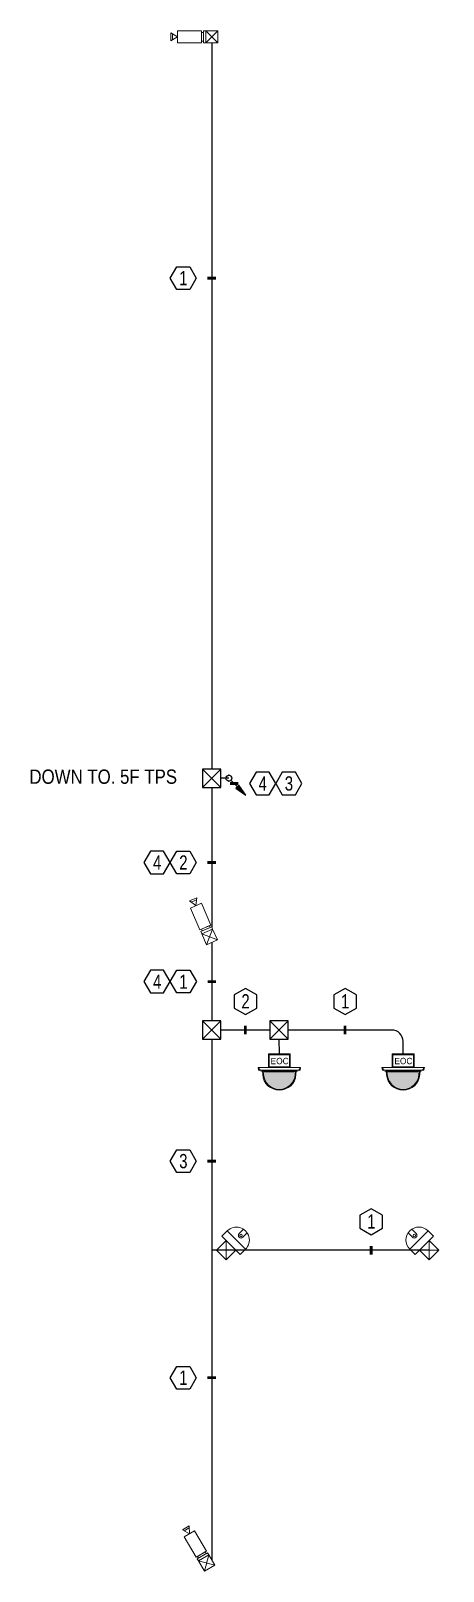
# Model space of a CAD drawing. Header units: millimetres. Extents: x 89860 to 502050, y -351975 to 882300.
# Drawn here: x 165753 to 176581, y 820092 to 860551 of the extents above; entities that cross this region are included whole.
import ezdxf
from ezdxf.enums import TextEntityAlignment as Align

# ---------------------------------------------------------------- set-up
doc = ezdxf.new("R2010")
doc.units = ezdxf.units.MM
doc.header["$LTSCALE"] = 150
doc.set_wipeout_variables(frame=1)
doc.layers.get('0').update_dxf_attribs({"lineweight": 0})
doc.layers.add('-----16 CCTV', color=3, linetype='Continuous', lineweight=0)
for name, color, linetype in [('-----17 CCTV Cable', 4, 'Continuous'), ('-----20 General Symbol', 3, 'Continuous'), ('-----29 Indicator', 1, 'Continuous'), ('-----30 Text', 2, 'Continuous')]:
    doc.layers.add(name, color=color, linetype=linetype)
doc.styles.add('ELEC', font='')
doc.styles.get('ELEC').set_extended_font_data('Dotum')

# ---------------------------------------------------------------- blocks, each defined once
blk = doc.blocks.new('Bullet Camera')
at = {"layer": '-----16 CCTV'}
blk.add_line((78, 1030), (-78, 1030), dxfattribs=at)
at = {"layer": '-----16 CCTV', "linetype": 'Continuous'}
for p, q in [((156, 156), (-156, -156)), ((156, -156), (-156, 156))]:
    blk.add_line(p, q, dxfattribs=at)
at = {"layer": '-----16 CCTV'}
for points in [[(156, 895), (156, 271), (-156, 271), (-156, 895)], [(0, 895), (104, 1075), (-104, 1075)], [(156, 156), (156, 218), (-156, 218), (-156, 156)], [(156, -156), (156, 156), (-156, 156), (-156, -156)], [(114, 218), (114, 271), (-114, 271), (-114, 218)]]:
    blk.add_lwpolyline(points, close=True, dxfattribs=at)
blk = doc.blocks.new('ELEV Dome Camera')
at = {"layer": '-----16 CCTV'}
h = blk.add_hatch(dxfattribs=at)
h.set_pattern_fill('ANGLE', color=256)
h.set_pattern_definition([(0, (-2230.84, 69.3815), (0, 6.985), [5.08, -1.905]), (90, (-2230.84, 69.3815), (-6.985, 4e-16), [5.08, -1.905])])
h.paths.add_polyline_path([(-416, -541), (-423, -445), (380, -445), (410, -445), (410, -456), (422, -462), (416, -541, -0.933881)])
for p, q in [((-545, -428), (-558, -359)), ((558, -359), (-558, -359)), ((-525, -410), (-535, -359)), ((525, -410), (535, -359)), ((545, -428), (558, -359)), ((-545, -428), (-469, -450)), ((-525, -410), (-466, -428)), ((-469, -450), (469, -450)), ((-466, -428), (-412, -428)), ((-466, -428), (-389, -428)), ((380, -445), (-446, -445)), ((-446, -450), (-446, -445)), ((-444, -445), (-437, -543)), ((-423, -443), (-416, -541)), ((-389, -425), (389, -425)), ((-387, -471), (-389, -425)), ((-387, -471), (387, -471)), ((-380, -445), (446, -445)), ((387, -471), (389, -425)), ((454, -428), (389, -428)), ((434, -445), (397, -445)), ((410, -456), (410, -445)), ((422, -462), (410, -456)), ((466, -428), (412, -428)), ((466, -428), (412, -428)), ((412, -445), (444, -445)), ((412, -445), (444, -445)), ((422, -462), (416, -541)), ((427, -445), (427, -428)), ((444, -445), (437, -543)), ((446, -450), (446, -445)), ((446, -450), (446, -445)), ((525, -410), (466, -428)), ((545, -428), (469, -450))]:
    blk.add_line(p, q, dxfattribs=at)
at = {"layer": '-----16 CCTV', "linetype": 'Continuous'}
blk.add_line((-133, -359), (133, -359), dxfattribs=at)
at = {"layer": '-----16 CCTV'}
for points in [[(-288, 0), (288, 0), (288, -359), (-288, -359)], [(-269, -19), (269, -19), (269, -340), (-269, -340)]]:
    blk.add_lwpolyline(points, close=True, dxfattribs=at)
for radius in [438, 417]:
    blk.add_arc((0, -513), radius, 183.9163, 356.0837, dxfattribs=at)
at = {"layer": '-----16 CCTV', "style": 'ELEC'}
blk.add_text('EOC', height=167.1, dxfattribs=at).set_placement((8, -269), align=Align.CENTER)
blk = doc.blocks.new('BOX(CCTV)')
blk.add_wipeout([(-200, 200), (-200, -200), (200, -200), (200, 200)])
at = {"layer": '-----20 General Symbol'}
for p, q in [((200, 200), (-200, -200)), ((-200, 200), (200, -200))]:
    blk.add_line(p, q, dxfattribs=at)
blk.add_lwpolyline([(-200, 200), (200, 200), (200, -200), (-200, -200)], close=True, dxfattribs=at)
blk = doc.blocks.new('Dome Camera')
at = {"layer": '-----16 CCTV', "linetype": 'Continuous'}
for p, q in [((-180, 180), (180, -180)), ((180, 180), (-180, -180)), ((339, -180), (-339, -180)), ((-339, -180), (-339, -383)), ((-339, -383), (339, -383)), ((339, -383), (339, -180))]:
    blk.add_line(p, q, dxfattribs=at)
at = {"layer": '-----16 CCTV', "linetype": 'Continuous', "lineweight": 0}
for p, q in [((-339, -180), (339, -180)), ((-339, -383), (-339, -180)), ((339, -180), (339, -383)), ((-68, -553), (-68, -715)), ((68, -553), (68, -715))]:
    blk.add_line(p, q, dxfattribs=at)
at = {"layer": '-----16 CCTV', "linetype": 'Continuous'}
blk.add_lwpolyline([(180, 180), (-180, 180), (-180, -180), (180, -180)], close=True, dxfattribs=at)
blk.add_lwpolyline([(-68, -715), (-68, -553, -1), (68, -553), (68, -715)], format="xyb", dxfattribs=at)
at = {"layer": '-----16 CCTV', "linetype": 'Continuous', "lineweight": 0}
blk.add_circle((0, -553), 33.9, dxfattribs=at)
blk.add_circle((0, -553), 33.9, dxfattribs=at)
blk.add_arc((0, -383), 339, 180, 0, dxfattribs=at)
at = {"layer": '-----16 CCTV', "linetype": 'Continuous'}
blk.add_arc((0, -383), 339, 180, 0, dxfattribs=at)
blk = doc.blocks.new('O01')
blk.add_hatch(color=256).paths.add_polyline_path([(-149, -218), (-218, -149), (-368, -368)])
blk.add_line((-46, -46), (-184, -184))
blk.add_lwpolyline([(-368, -368), (-149, -218), (-218, -149), (-368, -368)])
blk.add_circle((0, 0), 65)
for p in [(-65, 0), (-65, 0), (0, 65), (0, 65), (65, 0), (65, 0), (0, -65), (0, -65)]:
    blk.add_point(p)

msp = doc.modelspace()

# ---------------------------------------------------------------- linework, layer by layer
at = {"layer": '-----17 CCTV Cable'}
for p, q in [((170504, 860239), (170503, 837016)), ((170954, 840920), (170503, 840920)), ((170504, 836607), (170510, 834545)), ((170510, 834305), (170504, 834305)), ((170510, 834312), (170510, 834299)), ((172032, 834305), (170744, 834305)), ((175229, 834305), (172512, 834305)), ((170510, 834065), (170510, 820373)), ((175529, 833677), (175529, 834005)), ((176214, 828520), (170510, 828520))]:
    msp.add_line(p, q, dxfattribs=at)
msp.add_arc((175229, 834005), 300, 0, 90, dxfattribs=at)
at = {"layer": '-----29 Indicator', "elevation": 0}
msp.add_lwpolyline([(169583, 854352), (169926, 854352), (170098, 854055), (169926, 853758), (169583, 853758), (169411, 854055), (169583, 854352)], close=True, dxfattribs=at)
msp.add_lwpolyline([(170615, 854055, 74.1, 74.1, 0), (170392, 854055, 0, 0, 0), (170098, 854055, 0, 0, 0)], format="xyseb", dxfattribs=at)
at = {"layer": '-----29 Indicator'}
for points in [[(172012, 841080), (171669, 841080), (171497, 840782), (171669, 840485), (172012, 840485), (172184, 840782), (172012, 841080)], [(172699, 841080), (172356, 841080), (172184, 840782), (172356, 840485), (172699, 840485), (172871, 840782), (172699, 841080)], [(169240, 839002), (168896, 839002), (168724, 838705), (168896, 838408), (169240, 838408), (169411, 838705), (169240, 839002)], [(169583, 839002), (169926, 839002), (170098, 838705), (169926, 838408), (169583, 838408), (169411, 838705), (169583, 839002)], [(169240, 835874), (168896, 835874), (168724, 835576), (168896, 835279), (169240, 835279), (169411, 835576), (169240, 835874)], [(169586, 835874), (169930, 835874), (170101, 835576), (169930, 835279), (169586, 835279), (169414, 835576), (169586, 835874)], [(171090, 835226), (171090, 834882), (171388, 834710), (171685, 834882), (171685, 835226), (171388, 835397), (171090, 835226)], [(173706, 835226), (173706, 834882), (174004, 834710), (174301, 834882), (174301, 835226), (174004, 835397), (173706, 835226)], [(169583, 831160), (169926, 831160), (170098, 830863), (169926, 830565), (169583, 830565), (169411, 830863), (169583, 831160)], [(174393, 829441), (174393, 829097), (174690, 828925), (174987, 829097), (174987, 829441), (174690, 829612), (174393, 829441)], [(169583, 825470), (169926, 825470), (170098, 825173), (169926, 824875), (169583, 824875), (169411, 825173), (169583, 825470)]]:
    msp.add_lwpolyline(points, close=True, dxfattribs=at)
for points in [[(170615, 838705, 74.1, 74.1, 0), (170392, 838705, 0, 0, 0), (170098, 838705, 0, 0, 0)], [(170618, 835576, 74.1, 74.1, 0), (170396, 835576, 0, 0, 0), (170101, 835576, 0, 0, 0)], [(171388, 834194, 74.1, 74.1, 0), (171388, 834416, 0, 0, 0), (171388, 834710, 0, 0, 0)], [(174004, 834194, 74.1, 74.1, 0), (174004, 834416, 0, 0, 0), (174004, 834710, 0, 0, 0)], [(170615, 830863, 74.1, 74.1, 0), (170392, 830863, 0, 0, 0), (170098, 830863, 0, 0, 0)], [(174690, 828409, 74.1, 74.1, 0), (174690, 828631, 0, 0, 0), (174690, 828925, 0, 0, 0)], [(170615, 825173, 74.1, 74.1, 0), (170392, 825173, 0, 0, 0), (170098, 825173, 0, 0, 0)]]:
    msp.add_lwpolyline(points, format="xyseb", dxfattribs=at)

# ---------------------------------------------------------------- block references
at = {"layer": '-----16 CCTV', "color": 3, "xscale": -1}
for p, rotation in [((170504, 860395), 90), ((170447, 836753), 23.64136362102094), ((170369, 820305), 30.41042789192919)]:
    msp.add_blockref('Bullet Camera', p, dxfattribs=dict(at, rotation=rotation))
at = {"layer": '-----16 CCTV', "color": 6, "lineweight": -3}
for p in [(172279, 833677), (175529, 833677)]:
    msp.add_blockref('ELEV Dome Camera', p, dxfattribs=at)
at = {"layer": '-----16 CCTV', "rotation": 134.9595080638851}
msp.add_blockref('Dome Camera', (170881, 828520), dxfattribs=at)
at = {"layer": '-----16 CCTV', "xscale": -1, "rotation": 225.0404919361149}
msp.add_blockref('Dome Camera', (176214, 828520), dxfattribs=at)
at = {"layer": '-----20 General Symbol', "xscale": 1.199999999953434, "yscale": 1.199999999953434, "zscale": 1.199999999953434, "rotation": 89.99999999764073}
msp.add_blockref('O01', (170954, 840920), dxfattribs=at)

# ---------------------------------------------------------------- texts
at = {"layer": '-----30 Text', "transparency": 33554687, "style": 'ELEC', "width": 0.8}
for s, p in [('1', (169759, 854055)), ('4', (171844, 840782)), ('3', (172531, 840782)), ('4', (169072, 838705)), ('2', (169759, 838705)), ('4', (169072, 835576)), ('1', (169762, 835576)), ('2', (171392, 835060)), ('1', (174008, 835060)), ('3', (169759, 830863)), ('1', (174694, 829275)), ('1', (169759, 825173))]:
    msp.add_text(s, height=375, dxfattribs=at).set_placement(p, align=Align.MIDDLE_CENTER)
at = {"layer": '-----30 Text', "style": 'ELEC', "width": 0.9}
msp.add_text('DOWN TO. 5F TPS', height=375, dxfattribs=at).set_placement((167655, 840960), align=Align.MIDDLE)

# ---------------------------------------------------------------- next in the draw order: block references
at = {"layer": '-----20 General Symbol', "lineweight": 0, "extrusion": (0, 0, -1), "xscale": 1.2, "yscale": 1.2, "zscale": -1.2}
for p in [(-170504, 840920), (-170504, 834305), (-172272, 834305)]:
    msp.add_blockref('BOX(CCTV)', p, dxfattribs=at)

# ---------------------------------------------------------------- next in the draw order: linework, layer by layer
at = {"layer": '-----17 CCTV Cable'}
msp.add_line((172279, 833677), (172272, 834065), dxfattribs=at)
at = {"layer": '-----29 Indicator'}
msp.add_lwpolyline([(170980, 840782, 74.1, 74.1, 0), (171203, 840782, 0, 0, 0), (171497, 840782, 0, 0, 0)], format="xyseb", dxfattribs=at)

doc.saveas('drawing.dxf')
